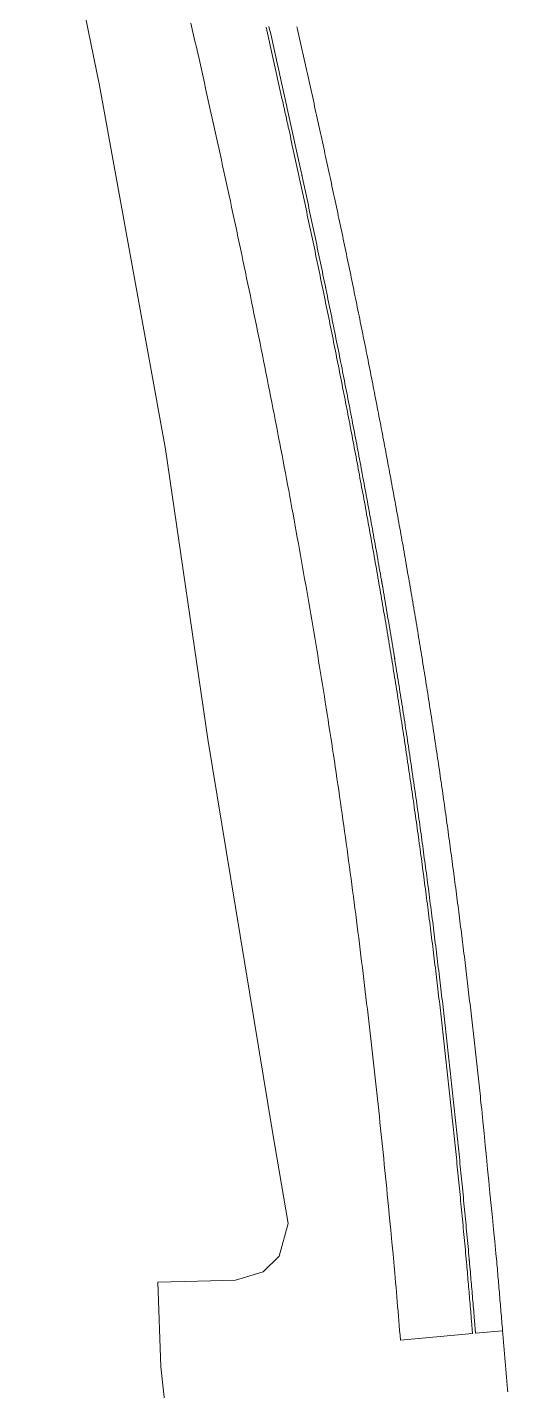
# Model space of a CAD drawing. Header units: metres. Extents: x 105146 to 106170, y 111783 to 118163.
# Drawn here: x 105852.02 to 105867.95, y 117601.15 to 117646.32 of the extents above; entities that cross this region are included whole.
import ezdxf

# ---------------------------------------------------------------- set-up
doc = ezdxf.new("R2010")
doc.units = ezdxf.units.M
doc.layers.add('20-EP-ZONA-DURA', color=253, linetype='CONTINUOUS', lineweight=13)
doc.layers.add('20-EP-ZONA-VERDE', color=84, linetype='CONTINUOUS', lineweight=13)

msp = doc.modelspace()

# ---------------------------------------------------------------- linework, layer by layer
at = {"layer": '20-EP-ZONA-DURA'}
for points in [[(105857.3439, 117593.7831), (105856.4461, 117601.9481), (105856.3551, 117604.7461), (105857.6787, 117604.7817), (105858.9231, 117604.8151), (105859.8441, 117605.0941), (105860.3721, 117605.6111), (105860.6751, 117606.6931), (105860.1551, 117609.7351), (105858.0071, 117622.7351), (105856.6081, 117632.3481), (105854.4211, 117644.3971), (105852.0211, 117656.1071)], [(105857.4489, 117646.4527), (105857.4937, 117646.2557), (105857.5385, 117646.0589), (105857.5831, 117645.8619), (105857.6275, 117645.6653), (105857.6719, 117645.4685), (105857.7161, 117645.2719), (105857.7605, 117645.0751), (105857.8047, 117644.8785), (105857.8491, 117644.6817), (105857.8931, 117644.4851), (105857.9369, 117644.2887), (105857.9807, 117644.0921), (105858.0245, 117643.8955), (105858.0683, 117643.6989), (105858.1121, 117643.5025), (105858.1557, 117643.3059), (105858.1989, 117643.1097), (105858.2423, 117642.9131), (105858.2855, 117642.7169), (105858.3287, 117642.5205), (105858.3721, 117642.3241), (105858.4153, 117642.1277), (105858.4579, 117641.9315), (105858.5005, 117641.7353), (105858.5433, 117641.5391), (105858.5859, 117641.3429), (105858.6287, 117641.1465), (105858.6713, 117640.9503), (105858.7135, 117640.7543), (105858.7557, 117640.5583), (105858.7977, 117640.3621), (105858.8399, 117640.1661), (105858.8819, 117639.9699), (105858.9239, 117639.7739), (105858.9657, 117639.5779), (105859.0071, 117639.3819), (105859.0487, 117639.1861), (105859.0901, 117638.9901), (105859.1315, 117638.7941), (105859.1729, 117638.5983), (105859.2143, 117638.4023), (105859.2549, 117638.2065), (105859.2957, 117638.0107), (105859.3365, 117637.8149), (105859.3773, 117637.6191), (105859.4181, 117637.4233), (105859.4587, 117637.2275), (105859.4989, 117637.0319), (105859.5389, 117636.8363), (105859.5791, 117636.6407), (105859.6191, 117636.4449), (105859.6591, 117636.2493), (105859.6993, 117636.0537), (105859.7387, 117635.8581), (105859.7781, 117635.6625), (105859.8173, 117635.4671), (105859.8567, 117635.2715), (105859.8961, 117635.0759), (105859.9353, 117634.8805), (105859.9743, 117634.6849), (105860.0129, 117634.4895), (105860.0515, 117634.2941), (105860.0901, 117634.0987), (105860.1285, 117633.9033), (105860.1671, 117633.7079), (105860.2055, 117633.5125), (105860.2433, 117633.3173), (105860.2809, 117633.1219), (105860.3187, 117632.9267), (105860.3565, 117632.7315), (105860.3943, 117632.5361), (105860.4319, 117632.3409), (105860.4691, 117632.1457), (105860.5059, 117631.9505), (105860.5429, 117631.7553), (105860.5797, 117631.5603), (105860.6167, 117631.3651), (105860.6535, 117631.1699), (105860.6899, 117630.9747), (105860.7261, 117630.7797), (105860.7621, 117630.5847), (105860.7981, 117630.3897), (105860.8341, 117630.1947), (105860.8701, 117629.9995), (105860.9059, 117629.8045), (105860.9411, 117629.6097), (105860.9761, 117629.4147), (105861.0113, 117629.2197), (105861.0465, 117629.0249), (105861.0815, 117628.8299), (105861.1167, 117628.6349), (105861.1509, 117628.4401), (105861.1851, 117628.2453), (105861.2193, 117628.0505), (105861.2535, 117627.8557), (105861.2877, 117627.6609), (105861.3219, 117627.4661), (105861.3553, 117627.2713), (105861.3887, 117627.0767), (105861.4219, 117626.8819), (105861.4551, 117626.6871), (105861.4883, 117626.4925), (105861.5215, 117626.2977), (105861.5543, 117626.1031), (105861.5865, 117625.9085), (105861.6189, 117625.7139), (105861.6511, 117625.5193), (105861.6833, 117625.3247), (105861.7155, 117625.1301), (105861.7477, 117624.9355), (105861.7787, 117624.7411), (105861.8099, 117624.5465), (105861.8411, 117624.3521), (105861.8723, 117624.1575), (105861.9035, 117623.9631), (105861.9347, 117623.7687), (105861.9651, 117623.5743), (105861.9951, 117623.3797), (105862.0253, 117623.1853), (105862.0555, 117622.9909), (105862.0855, 117622.7965), (105862.1157, 117622.6021), (105862.1453, 117622.4075), (105862.1743, 117622.2131), (105862.2035, 117622.0185), (105862.2325, 117621.8239), (105862.2615, 117621.6293), (105862.2907, 117621.4347), (105862.3195, 117621.2401), (105862.3477, 117621.0451), (105862.3757, 117620.8501), (105862.4039, 117620.6551), (105862.4319, 117620.4601), (105862.4601, 117620.2653), (105862.4881, 117620.0703), (105862.5153, 117619.8749), (105862.5425, 117619.6795), (105862.5695, 117619.4841), (105862.5967, 117619.2889), (105862.6239, 117619.0935), (105862.6509, 117618.8981), (105862.6775, 117618.7025), (105862.7037, 117618.5067), (105862.7299, 117618.3109), (105862.7561, 117618.1151), (105862.7823, 117617.9193), (105862.8085, 117617.7237), (105862.8345, 117617.5277), (105862.8599, 117617.3315), (105862.8851, 117617.1353), (105862.9105, 117616.9391), (105862.9357, 117616.7431), (105862.9611, 117616.5469), (105862.9863, 117616.3507), (105863.0109, 117616.1541), (105863.0353, 117615.9575), (105863.0597, 117615.7611), (105863.0843, 117615.5645), (105863.1087, 117615.3679), (105863.1331, 117615.1713), (105863.1569, 117614.9745), (105863.1805, 117614.7775), (105863.2043, 117614.5807), (105863.2279, 117614.3837), (105863.2515, 117614.1869), (105863.2751, 117613.9899), (105863.2983, 117613.7927), (105863.3211, 117613.5955), (105863.3439, 117613.3981), (105863.3669, 117613.2009), (105863.3897, 117613.0035), (105863.4125, 117612.8063), (105863.4353, 117612.6089), (105863.4573, 117612.4113), (105863.4793, 117612.2135), (105863.5013, 117612.0159), (105863.5235, 117611.8183), (105863.5455, 117611.6205), (105863.5675, 117611.4229), (105863.5891, 117611.2249), (105863.6103, 117611.0269), (105863.6317, 117610.8289), (105863.6531, 117610.6309), (105863.6743, 117610.4329), (105863.6957, 117610.2347), (105863.7167, 117610.0367), (105863.7373, 117609.8383), (105863.7579, 117609.6399), (105863.7785, 117609.4415), (105863.7991, 117609.2431), (105863.8197, 117609.0447), (105863.8401, 117608.8463), (105863.8601, 117608.6475), (105863.8801, 117608.4489), (105863.9001, 117608.2501), (105863.9199, 117608.0513), (105863.9399, 117607.8527), (105863.9599, 117607.6539), (105863.9975, 117607.2615), (105864.0353, 117606.8659), (105864.0729, 117606.4701), (105864.1109, 117606.0743), (105864.1487, 117605.6785), (105864.1865, 117605.2827), (105864.2075, 117605.0509), (105864.2209, 117604.8925), (105864.2345, 117604.7343), (105864.2479, 117604.5759), (105864.2615, 117604.4175), (105864.2749, 117604.2593), (105864.2885, 117604.1011), (105864.3019, 117603.9427), (105864.3155, 117603.7845), (105864.3289, 117603.6263), (105864.3423, 117603.4679), (105864.3557, 117603.3097), (105864.3691, 117603.1515), (105864.3827, 117602.9933), (105864.3967, 117602.8269), (105866.7867, 117603.0469), (105866.7509, 117603.4685), (105866.7441, 117603.5491), (105866.7373, 117603.6297), (105866.7303, 117603.7103), (105866.7235, 117603.7907), (105866.7167, 117603.8713), (105866.7099, 117603.9519), (105866.7029, 117604.0325), (105866.6961, 117604.1131), (105866.6893, 117604.1935), (105866.6823, 117604.2741), (105866.6755, 117604.3547), (105866.6687, 117604.4353), (105866.6617, 117604.5157), (105866.6549, 117604.5963), (105866.6481, 117604.6769), (105866.6411, 117604.7575), (105866.6343, 117604.8381), (105866.6275, 117604.9185), (105866.6205, 117604.9991), (105866.6137, 117605.0797), (105866.6069, 117605.1603), (105866.5999, 117605.2407), (105866.5931, 117605.3213), (105866.5849, 117605.4119), (105866.5753, 117605.5139), (105866.5657, 117605.6159), (105866.5563, 117605.7179), (105866.5467, 117605.8199), (105866.5371, 117605.9219), (105866.5275, 117606.0241), (105866.5179, 117606.1261), (105866.5083, 117606.2281), (105866.4987, 117606.3301), (105866.4891, 117606.4321), (105866.4797, 117606.5341), (105866.4701, 117606.6361), (105866.4601, 117606.7381), (105866.4503, 117606.8399), (105866.4403, 117606.9417), (105866.4305, 117607.0437), (105866.4205, 117607.1455), (105866.4107, 117607.2475), (105866.4007, 117607.3493), (105866.3909, 117607.4511), (105866.3809, 117607.5531), (105866.3711, 117607.6549), (105866.3611, 117607.7569), (105866.3513, 117607.8587), (105866.3411, 117607.9605), (105866.3309, 117608.0623), (105866.3207, 117608.1639), (105866.3105, 117608.2657), (105866.3003, 117608.3675), (105866.2901, 117608.4693), (105866.2799, 117608.5709), (105866.2697, 117608.6727), (105866.2595, 117608.7745), (105866.2493, 117608.8763), (105866.2391, 117608.9779), (105866.2289, 117609.0797), (105866.2185, 117609.1813), (105866.2079, 117609.2829), (105866.1973, 117609.3845), (105866.1867, 117609.4861), (105866.1761, 117609.5877), (105866.1657, 117609.6893), (105866.1551, 117609.7911), (105866.1445, 117609.8925), (105866.1339, 117609.9941), (105866.1233, 117610.0959), (105866.1127, 117610.1973), (105866.1023, 117610.2989), (105866.0917, 117610.4007), (105866.0807, 117610.5021), (105866.0699, 117610.6035), (105866.0589, 117610.7049), (105866.0479, 117610.8065), (105866.0371, 117610.9079), (105866.0261, 117611.0093), (105866.0151, 117611.1109), (105866.0043, 117611.2123), (105865.9933, 117611.3137), (105865.9825, 117611.4151), (105865.9715, 117611.5167), (105865.9605, 117611.6181), (105865.9493, 117611.7195), (105865.9381, 117611.8207), (105865.9267, 117611.9221), (105865.9155, 117612.0233), (105865.9041, 117612.1247), (105865.8929, 117612.2261), (105865.8815, 117612.3273), (105865.8703, 117612.4287), (105865.8589, 117612.5299), (105865.8477, 117612.6313), (105865.8363, 117612.7325), (105865.8251, 117612.8339), (105865.8135, 117612.9351), (105865.8019, 117613.0363), (105865.7903, 117613.1375), (105865.7785, 117613.2387), (105865.7667, 117613.3397), (105865.7551, 117613.4409), (105865.7433, 117613.5421), (105865.7317, 117613.6433), (105865.7199, 117613.7443), (105865.7083, 117613.8455), (105865.6965, 117613.9467), (105865.6849, 117614.0479), (105865.6731, 117614.1491), (105865.6611, 117614.2501), (105865.6489, 117614.3511), (105865.6369, 117614.4521), (105865.6247, 117614.5531), (105865.6125, 117614.6541), (105865.6005, 117614.7551), (105865.5883, 117614.8561), (105865.5763, 117614.9571), (105865.5641, 117615.0581), (105865.5521, 117615.1591), (105865.5399, 117615.2601), (105865.5279, 117615.3611), (105865.5155, 117615.4621), (105865.5029, 117615.5629), (105865.4903, 117615.6637), (105865.4779, 117615.7645), (105865.4653, 117615.8655), (105865.4527, 117615.9663), (105865.4401, 117616.0671), (105865.4277, 117616.1679), (105865.4151, 117616.2687), (105865.4025, 117616.3697), (105865.3901, 117616.4705), (105865.3775, 117616.5713), (105865.3649, 117616.6721), (105865.3519, 117616.7729), (105865.3389, 117616.8735), (105865.3259, 117616.9741), (105865.3129, 117617.0749), (105865.2999, 117617.1755), (105865.2869, 117617.2763), (105865.2739, 117617.3769), (105865.2609, 117617.4775), (105865.2479, 117617.5783), (105865.2349, 117617.6789), (105865.2219, 117617.7795), (105865.2089, 117617.8803), (105865.1955, 117617.9809), (105865.1821, 117618.0813), (105865.1687, 117618.1819), (105865.1553, 117618.2823), (105865.1417, 117618.3829), (105865.1283, 117618.4833), (105865.1147, 117618.5839), (105865.1013, 117618.6845), (105865.0879, 117618.7849), (105865.0745, 117618.8855), (105865.0611, 117618.9861), (105865.0475, 117619.0865), (105865.0339, 117619.1869), (105865.0199, 117619.2873), (105865.0061, 117619.3877), (105864.9921, 117619.4879), (105864.9781, 117619.5883), (105864.9643, 117619.6887), (105864.9503, 117619.7889), (105864.9363, 117619.8893), (105864.9225, 117619.9897), (105864.9085, 117620.0901), (105864.8945, 117620.1903), (105864.8807, 117620.2907), (105864.8667, 117620.3911), (105864.8523, 117620.4911), (105864.8379, 117620.5913), (105864.8233, 117620.6915), (105864.8089, 117620.7917), (105864.7945, 117620.8919), (105864.7801, 117620.9921), (105864.7657, 117621.0923), (105864.7513, 117621.1923), (105864.7369, 117621.2925), (105864.7223, 117621.3927), (105864.7079, 117621.4929), (105864.6935, 117621.5931), (105864.6787, 117621.6931), (105864.6639, 117621.7931), (105864.6489, 117621.8931), (105864.6339, 117621.9931), (105864.6189, 117622.0931), (105864.6039, 117622.1931), (105864.5891, 117622.2931), (105864.5741, 117622.3931), (105864.5591, 117622.4931), (105864.5443, 117622.5931), (105864.5293, 117622.6931), (105864.5143, 117622.7931), (105864.4993, 117622.8931), (105864.4837, 117622.9929), (105864.4683, 117623.0929), (105864.4529, 117623.1927), (105864.4373, 117623.2927), (105864.4219, 117623.3927), (105864.4063, 117623.4927), (105864.3909, 117623.5925), (105864.3753, 117623.6925), (105864.3599, 117623.7923), (105864.3445, 117623.8923), (105864.3289, 117623.9921), (105864.3135, 117624.0921), (105864.2975, 117624.1921), (105864.2815, 117624.2919), (105864.2655, 117624.3919), (105864.2495, 117624.4917), (105864.2333, 117624.5917), (105864.2173, 117624.6917), (105864.2013, 117624.7915), (105864.1853, 117624.8915), (105864.1693, 117624.9913), (105864.1533, 117625.0913), (105864.1373, 117625.1913), (105864.1213, 117625.2911), (105864.1049, 117625.3911), (105864.0883, 117625.4911), (105864.0719, 117625.5909), (105864.0553, 117625.6909), (105864.0387, 117625.7909), (105864.0223, 117625.8907), (105864.0057, 117625.9907), (105863.9891, 117626.0907), (105863.9725, 117626.1907), (105863.9559, 117626.2905), (105863.9395, 117626.3905), (105863.9229, 117626.4905), (105863.9063, 117626.5905), (105863.8893, 117626.6905), (105863.8721, 117626.7903), (105863.8551, 117626.8903), (105863.8381, 117626.9903), (105863.8209, 117627.0903), (105863.8039, 117627.1903), (105863.7869, 117627.2903), (105863.7699, 117627.3901), (105863.7527, 117627.4901), (105863.7357, 117627.5901), (105863.7187, 117627.6901), (105863.7015, 117627.7901), (105863.6841, 117627.8901), (105863.6667, 117627.9899), (105863.6491, 117628.0899), (105863.6315, 117628.1899), (105863.6139, 117628.2899), (105863.5965, 117628.3899), (105863.5789, 117628.4899), (105863.5613, 117628.5899), (105863.5437, 117628.6899), (105863.5263, 117628.7899), (105863.5087, 117628.8899), (105863.4911, 117628.9899), (105863.4733, 117629.0899), (105863.4553, 117629.1899), (105863.4373, 117629.2899), (105863.4193, 117629.3899), (105863.4013, 117629.4899), (105863.3833, 117629.5899), (105863.3653, 117629.6899), (105863.3473, 117629.7899), (105863.3293, 117629.8899), (105863.3113, 117629.9899), (105863.2931, 117630.0901), (105863.2751, 117630.1899), (105863.2571, 117630.2901), (105863.2385, 117630.3901), (105863.2201, 117630.4901), (105863.2017, 117630.5901), (105863.1831, 117630.6901), (105863.1647, 117630.7903), (105863.1463, 117630.8903), (105863.1277, 117630.9903), (105863.1093, 117631.0903), (105863.0907, 117631.1903), (105863.0723, 117631.2903), (105863.0539, 117631.3903), (105863.0353, 117631.4905), (105863.0165, 117631.5905), (105862.9977, 117631.6905), (105862.9787, 117631.7905), (105862.9597, 117631.8907), (105862.9409, 117631.9907), (105862.9219, 117632.0909), (105862.9031, 117632.1909), (105862.8841, 117632.2909), (105862.8651, 117632.3909), (105862.8463, 117632.4911), (105862.8273, 117632.5911), (105862.8083, 117632.6911), (105862.7893, 117632.7911), (105862.7701, 117632.8913), (105862.7507, 117632.9913), (105862.7313, 117633.0915), (105862.7119, 117633.1915), (105862.6927, 117633.2917), (105862.6733, 117633.3917), (105862.6539, 117633.4919), (105862.6347, 117633.5919), (105862.6153, 117633.6921), (105862.5959, 117633.7921), (105862.5765, 117633.8923), (105862.5573, 117633.9923), (105862.5375, 117634.0923), (105862.5177, 117634.1925), (105862.4979, 117634.2925), (105862.4783, 117634.3927), (105862.4585, 117634.4929), (105862.4387, 117634.5929), (105862.4189, 117634.6931), (105862.3993, 117634.7933), (105862.3795, 117634.8933), (105862.3597, 117634.9933), (105862.3401, 117635.0935), (105862.3203, 117635.1937), (105862.3003, 117635.2937), (105862.2801, 117635.3939), (105862.2599, 117635.4941), (105862.2399, 117635.5943), (105862.2197, 117635.6943), (105862.1995, 117635.7945), (105862.1795, 117635.8947), (105862.1593, 117635.9949), (105862.1391, 117636.0949), (105862.1191, 117636.1951), (105862.0989, 117636.2953), (105862.0787, 117636.3953), (105862.0585, 117636.4955), (105862.0381, 117636.5957), (105862.0175, 117636.6959), (105861.9969, 117636.7961), (105861.9765, 117636.8963), (105861.9559, 117636.9963), (105861.9355, 117637.0967), (105861.9149, 117637.1967), (105861.8943, 117637.2969), (105861.8739, 117637.3971), (105861.8533, 117637.4973), (105861.8329, 117637.5975), (105861.8123, 117637.6977), (105861.7915, 117637.7979), (105861.7707, 117637.8981), (105861.7499, 117637.9983), (105861.7289, 117638.0985), (105861.7081, 117638.1987), (105861.6871, 117638.2989), (105861.6663, 117638.3991), (105861.6455, 117638.4993), (105861.6247, 117638.5995), (105861.6037, 117638.6997), (105861.5829, 117638.7999), (105861.5621, 117638.9001), (105861.5411, 117639.0005), (105861.5197, 117639.1007), (105861.4985, 117639.2009), (105861.4773, 117639.3011), (105861.4561, 117639.4015), (105861.4349, 117639.5017), (105861.4137, 117639.6019), (105861.3925, 117639.7021), (105861.3713, 117639.8025), (105861.3501, 117639.9027), (105861.3289, 117640.0029), (105861.3077, 117640.1031), (105861.2865, 117640.2035), (105861.2649, 117640.3037), (105861.2433, 117640.4039), (105861.2219, 117640.5043), (105861.2003, 117640.6045), (105861.1789, 117640.7049), (105861.1573, 117640.8051), (105861.1357, 117640.9055), (105861.1143, 117641.0057), (105861.0927, 117641.1061), (105861.0713, 117641.2063), (105861.0497, 117641.3065), (105861.0281, 117641.4069), (105861.0063, 117641.5071), (105860.9845, 117641.6075), (105860.9627, 117641.7079), (105860.9409, 117641.8083), (105860.9191, 117641.9085), (105860.8973, 117642.0089), (105860.8755, 117642.1091), (105860.8535, 117642.2095), (105860.8317, 117642.3099), (105860.8099, 117642.4101), (105860.7881, 117642.5105), (105860.7663, 117642.6109), (105860.7443, 117642.7111), (105860.7223, 117642.8115), (105860.7001, 117642.9119), (105860.6779, 117643.0123), (105860.6559, 117643.1127), (105860.6337, 117643.2131), (105860.6117, 117643.3135), (105860.5895, 117643.4139), (105860.5673, 117643.5143), (105860.5453, 117643.6145), (105860.5231, 117643.7149), (105860.5011, 117643.8153), (105860.4789, 117643.9157), (105860.4565, 117644.0161), (105860.4341, 117644.1165), (105860.4117, 117644.2169), (105860.3893, 117644.3173), (105860.3669, 117644.4179), (105860.3445, 117644.5183), (105860.3221, 117644.6187), (105860.2999, 117644.7191), (105860.2775, 117644.8195), (105860.2551, 117644.9199), (105860.2327, 117645.0203), (105860.2103, 117645.1207), (105860.1877, 117645.2213), (105860.1651, 117645.3217), (105860.1425, 117645.4223), (105860.1199, 117645.5227), (105860.0971, 117645.6231), (105860.0745, 117645.7237), (105860.0519, 117645.8241), (105860.0293, 117645.9247), (105860.0067, 117646.0251), (105859.9839, 117646.1255), (105859.9613, 117646.2261), (105859.9387, 117646.3265)], [(105860.0363, 117646.3485), (105860.0589, 117646.2479), (105860.0815, 117646.1475), (105860.1041, 117646.0471), (105860.1269, 117645.9465), (105860.1495, 117645.8461), (105860.1721, 117645.7455), (105860.1947, 117645.6451), (105860.2173, 117645.5447), (105860.2401, 117645.4443), (105860.2627, 117645.3437), (105860.2853, 117645.2431), (105860.2999, 117645.1779), (105860.3078, 117645.1427), (105860.3303, 117645.0421), (105860.3527, 117644.9417), (105860.3751, 117644.8413), (105860.3975, 117644.7409), (105860.4197, 117644.6405), (105860.4421, 117644.5401), (105860.4645, 117644.4395), (105860.4869, 117644.3391), (105860.5093, 117644.2387), (105860.5317, 117644.1383), (105860.5541, 117644.0379), (105860.5765, 117643.9373), (105860.5987, 117643.8369), (105860.6209, 117643.7365), (105860.6429, 117643.6361), (105860.6651, 117643.5357), (105860.6871, 117643.4353), (105860.7093, 117643.3349), (105860.7313, 117643.2347), (105860.7535, 117643.1343), (105860.7757, 117643.0339), (105860.7977, 117642.9335), (105860.8199, 117642.8331), (105860.8421, 117642.7325), (105860.8639, 117642.6321), (105860.8857, 117642.5317), (105860.9077, 117642.4315), (105860.9295, 117642.3311), (105860.9513, 117642.2307), (105860.9731, 117642.1305), (105860.9949, 117642.0301), (105861.0167, 117641.9297), (105861.0387, 117641.8295), (105861.0605, 117641.7291), (105861.0823, 117641.6287), (105861.1042, 117641.5283), (105861.1207, 117641.4525), (105861.126, 117641.4279), (105861.1475, 117641.3275), (105861.1689, 117641.2273), (105861.1905, 117641.1271), (105861.2121, 117641.0267), (105861.2335, 117640.9265), (105861.2551, 117640.8261), (105861.2765, 117640.7259), (105861.2981, 117640.6255), (105861.3197, 117640.5253), (105861.3411, 117640.4249), (105861.3627, 117640.3247), (105861.3843, 117640.2243), (105861.4055, 117640.1239), (105861.4267, 117640.0237), (105861.4479, 117639.9233), (105861.4691, 117639.8231), (105861.4903, 117639.7229), (105861.5115, 117639.6227), (105861.5327, 117639.5223), (105861.5541, 117639.4221), (105861.5751, 117639.3219), (105861.5965, 117639.2217), (105861.6177, 117639.1213), (105861.6389, 117639.0211), (105861.6599, 117638.9207), (105861.6807, 117638.8203), (105861.7017, 117638.7201), (105861.7225, 117638.6199), (105861.7433, 117638.5197), (105861.7643, 117638.4195), (105861.7851, 117638.3193), (105861.8059, 117638.2191), (105861.8269, 117638.1189), (105861.8477, 117638.0187), (105861.8685, 117637.9185), (105861.8894, 117637.8183), (105861.9075, 117637.7315), (105861.9103, 117637.7179), (105861.9309, 117637.6175), (105861.9513, 117637.5173), (105861.9719, 117637.4171), (105861.9923, 117637.3171), (105862.0129, 117637.2169), (105862.0333, 117637.1167), (105862.0539, 117637.0165), (105862.0745, 117636.9163), (105862.0949, 117636.8161), (105862.1155, 117636.7159), (105862.1359, 117636.6157), (105862.1565, 117636.5155), (105862.1767, 117636.4151), (105862.1969, 117636.3149), (105862.2171, 117636.2147), (105862.2371, 117636.1147), (105862.2573, 117636.0145), (105862.2775, 117635.9143), (105862.2975, 117635.8141), (105862.3177, 117635.7141), (105862.3379, 117635.6139), (105862.3581, 117635.5137), (105862.3781, 117635.4137), (105862.3983, 117635.3135), (105862.4105, 117635.2529), (105862.4381, 117635.1129), (105862.4579, 117635.0127), (105862.4775, 117634.9127), (105862.4973, 117634.8125), (105862.5171, 117634.7123), (105862.5369, 117634.6123), (105862.5567, 117634.5121), (105862.5763, 117634.4121), (105862.5961, 117634.3119), (105862.6159, 117634.2119), (105862.6357, 117634.1117), (105862.6553, 117634.0115), (105862.6747, 117633.9111), (105862.6941, 117633.8111), (105862.7135, 117633.7109), (105862.7327, 117633.6109), (105862.7521, 117633.5107), (105862.7715, 117633.4107), (105862.7909, 117633.3105), (105862.8101, 117633.2105), (105862.8295, 117633.1105), (105862.8489, 117633.0103), (105862.8683, 117632.9103), (105862.8875, 117632.8101), (105862.9067, 117632.7097), (105862.9255, 117632.6097), (105862.9347, 117632.5613), (105862.9445, 117632.5097), (105862.9635, 117632.4095), (105862.9823, 117632.3095), (105863.0013, 117632.2095), (105863.0201, 117632.1093), (105863.0391, 117632.0093), (105863.0581, 117631.9093), (105863.0769, 117631.8091), (105863.0959, 117631.7091), (105863.1148, 117631.6089), (105863.1283, 117631.5377), (105863.1521, 117631.4085), (105863.1707, 117631.3085), (105863.1891, 117631.2085), (105863.2075, 117631.1085), (105863.2261, 117631.0085), (105863.2445, 117630.9083), (105863.2631, 117630.8083), (105863.2815, 117630.7083), (105863.2999, 117630.6083), (105863.3185, 117630.5083), (105863.3369, 117630.4081), (105863.3555, 117630.3079), (105863.3735, 117630.2077), (105863.3915, 117630.1077), (105863.4095, 117630.0077), (105863.4277, 117629.9077), (105863.4457, 117629.8077), (105863.4637, 117629.7077), (105863.4817, 117629.6077), (105863.4997, 117629.5077), (105863.5177, 117629.4077), (105863.5357, 117629.3077), (105863.5537, 117629.2077), (105863.5719, 117629.1075), (105863.5895, 117629.0073), (105863.6071, 117628.9071), (105863.6247, 117628.8071), (105863.6423, 117628.7073), (105863.6599, 117628.6073), (105863.6773, 117628.5073), (105863.6949, 117628.4073), (105863.7125, 117628.3073), (105863.7301, 117628.2073), (105863.7475, 117628.1073), (105863.7651, 117628.0073), (105863.7827, 117627.9073), (105863.7971, 117627.8251), (105863.8002, 117627.8071), (105863.8173, 117627.7069), (105863.8343, 117627.6069), (105863.8513, 117627.5069), (105863.8683, 117627.4069), (105863.8855, 117627.3069), (105863.9025, 117627.2071), (105863.9195, 117627.1071), (105863.9367, 117627.0071), (105863.9537, 117626.9071), (105863.9707, 117626.8071), (105863.9877, 117626.7073), (105864.0049, 117626.6071), (105864.0215, 117626.5069), (105864.0381, 117626.4069), (105864.0547, 117626.3069), (105864.0713, 117626.2069), (105864.0877, 117626.1071), (105864.1043, 117626.0071), (105864.1209, 117625.9071), (105864.1373, 117625.8071), (105864.1539, 117625.7073), (105864.1705, 117625.6073), (105864.1871, 117625.5073), (105864.2036, 117625.4073), (105864.2129, 117625.3515), (105864.2361, 117625.2071), (105864.2521, 117625.1071), (105864.2681, 117625.0073), (105864.2841, 117624.9073), (105864.3001, 117624.8073), (105864.3161, 117624.7075), (105864.3321, 117624.6075), (105864.3481, 117624.5077), (105864.3641, 117624.4077), (105864.3801, 117624.3077), (105864.3963, 117624.2079), (105864.4123, 117624.1077), (105864.4277, 117624.0075), (105864.4433, 117623.9075), (105864.4587, 117623.8077), (105864.4743, 117623.7077), (105864.4897, 117623.6077), (105864.5051, 117623.5079), (105864.5207, 117623.4079), (105864.5361, 117623.3081), (105864.5517, 117623.2081), (105864.5671, 117623.1083), (105864.5825, 117623.0083), (105864.5981, 117622.9081), (105864.6133, 117622.8079), (105864.6281, 117622.7079), (105864.6431, 117622.6079), (105864.6581, 117622.5079), (105864.6731, 117622.4079), (105864.6879, 117622.3079), (105864.7029, 117622.2079), (105864.7179, 117622.1079), (105864.7327, 117622.0079), (105864.7477, 117621.9079), (105864.7627, 117621.8079), (105864.7776, 117621.7077), (105864.7875, 117621.6411), (105864.8069, 117621.5071), (105864.8213, 117621.4069), (105864.8357, 117621.3069), (105864.8503, 117621.2065), (105864.8647, 117621.1065), (105864.8791, 117621.0063), (105864.8935, 117620.9061), (105864.9079, 117620.8059), (105864.9223, 117620.7057), (105864.9367, 117620.6057), (105864.9513, 117620.5055), (105864.9657, 117620.4051), (105864.9797, 117620.3045), (105864.9935, 117620.2041), (105865.0075, 117620.1037), (105865.0215, 117620.0035), (105865.0353, 117619.9031), (105865.0493, 117619.8027), (105865.0633, 117619.7023), (105865.0771, 117619.6021), (105865.0911, 117619.5017), (105865.1051, 117619.4013), (105865.1191, 117619.3011), (105865.1329, 117619.2005), (105865.1467, 117619.0999), (105865.1601, 117618.9993), (105865.1735, 117618.8987), (105865.1871, 117618.7983), (105865.2005, 117618.6977), (105865.2139, 117618.5973), (105865.2275, 117618.4967), (105865.2409, 117618.3961), (105865.2543, 117618.2957), (105865.2677, 117618.1951), (105865.2813, 117618.0947), (105865.2947, 117617.9941), (105865.3051, 117617.9161), (105865.3211, 117617.7925), (105865.3341, 117617.6917), (105865.3471, 117617.5911), (105865.3601, 117617.4903), (105865.3731, 117617.3897), (105865.3861, 117617.2889), (105865.3991, 117617.1883), (105865.4121, 117617.0877), (105865.4251, 117616.9869), (105865.4381, 117616.8863), (105865.4511, 117616.7855), (105865.4641, 117616.6847), (105865.4767, 117616.5837), (105865.4893, 117616.4827), (105865.5017, 117616.3819), (105865.5143, 117616.2811), (105865.5269, 117616.1803), (105865.5395, 117616.0795), (105865.5519, 117615.9785), (105865.5645, 117615.8777), (105865.5771, 117615.7769), (105865.5895, 117615.6761), (105865.6021, 117615.5751), (105865.6147, 117615.4743), (105865.6271, 117615.3731), (105865.6393, 117615.2721), (105865.6513, 117615.1711), (105865.6635, 117615.0699), (105865.6755, 117614.9689), (105865.6877, 117614.8679), (105865.6997, 117614.7669), (105865.7119, 117614.6661), (105865.7239, 117614.5649), (105865.7361, 117614.4639), (105865.7483, 117614.3629), (105865.7604, 117614.2619), (105865.7711, 117614.1727), (105865.7725, 117614.1607), (105865.7841, 117614.0593), (105865.7959, 117613.9583), (105865.8077, 117613.8571), (105865.8193, 117613.7559), (105865.8309, 117613.6547), (105865.8427, 117613.5535), (105865.8545, 117613.4525), (105865.8661, 117613.3513), (105865.8777, 117613.2501), (105865.8895, 117613.1489), (105865.9013, 117613.0477), (105865.9129, 117612.9465), (105865.9243, 117612.8451), (105865.9357, 117612.7437), (105865.9471, 117612.6423), (105865.9583, 117612.5411), (105865.9695, 117612.4397), (105865.9809, 117612.3385), (105865.9923, 117612.2371), (105866.0035, 117612.1357), (105866.0149, 117612.0345), (105866.0261, 117611.9331), (105866.0375, 117611.8319), (105866.0487, 117611.7305), (105866.0557, 117611.6675), (105866.0709, 117611.5273), (105866.0819, 117611.4259), (105866.0927, 117611.3245), (105866.1037, 117611.2229), (105866.1147, 117611.1215), (105866.1255, 117611.0201), (105866.1365, 117610.9185), (105866.1473, 117610.8171), (105866.1583, 117610.7157), (105866.1693, 117610.6143), (105866.1801, 117610.5127), (105866.1911, 117610.4111), (105866.2017, 117610.3093), (105866.2123, 117610.2077), (105866.2229, 117610.1061), (105866.2333, 117610.0045), (105866.2439, 117609.9029), (105866.2545, 117609.8013), (105866.2651, 117609.6997), (105866.2757, 117609.5981), (105866.2863, 117609.4965), (105866.2969, 117609.3949), (105866.3073, 117609.2933), (105866.3179, 117609.1915), (105866.3283, 117609.0897), (105866.3385, 117608.9879), (105866.3487, 117608.8861), (105866.3589, 117608.7845), (105866.3691, 117608.6827), (105866.3793, 117608.5809), (105866.3895, 117608.4791), (105866.3999, 117608.3775), (105866.4101, 117608.2757), (105866.4203, 117608.1739), (105866.4305, 117608.0723), (105866.4407, 117607.9703), (105866.4481, 117607.8961), (105866.4508, 117607.8685), (105866.4607, 117607.7665), (105866.4707, 117607.6647), (105866.4805, 117607.5627), (105866.4905, 117607.4609), (105866.5003, 117607.3589), (105866.5101, 117607.2571), (105866.5201, 117607.1553), (105866.5299, 117607.0533), (105866.5399, 117606.9515), (105866.5497, 117606.8495), (105866.5597, 117606.7477), (105866.5695, 117606.6457), (105866.5791, 117606.5435), (105866.5887, 117606.4415), (105866.5983, 117606.3395), (105866.6079, 117606.2375), (105866.6175, 117606.1353), (105866.6271, 117606.0333), (105866.6367, 117605.9313), (105866.6463, 117605.8293), (105866.6559, 117605.7273), (105866.6653, 117605.6253), (105866.6749, 117605.5233), (105866.6846, 117605.4211), (105866.6891, 117605.3731), (105866.6997, 117605.2493), (105866.7065, 117605.1687), (105866.7133, 117605.0881), (105866.7203, 117605.0077), (105866.7271, 117604.9271), (105866.7339, 117604.8465), (105866.7409, 117604.7659), (105866.7477, 117604.6855), (105866.7545, 117604.6049), (105866.7615, 117604.5243), (105866.7683, 117604.4437), (105866.7751, 117604.3631), (105866.7821, 117604.2825), (105866.7889, 117604.2021), (105866.7957, 117604.1215), (105866.8027, 117604.0409), (105866.8095, 117603.9603), (105866.8163, 117603.8799), (105866.8231, 117603.7993), (105866.8301, 117603.7187), (105866.8369, 117603.6381), (105866.8437, 117603.5577), (105866.8505, 117603.4771), (105866.8863, 117603.0559), (105867.7825, 117603.1385), (105867.784, 117603.1216), (105867.7894, 117603.0568), (105867.795, 117602.992), (105867.8004, 117602.9272), (105867.806, 117602.8624), (105867.8114, 117602.7979), (105867.8168, 117602.7328), (105867.8224, 117602.668), (105867.8278, 117602.6032), (105867.8334, 117602.5384), (105867.8388, 117602.4739), (105867.8442, 117602.4091), (105867.8496, 117602.3442), (105867.8552, 117602.2792), (105867.8606, 117602.2146), (105867.8662, 117602.1498), (105867.8716, 117602.0851), (105867.877, 117602.0205), (105867.8824, 117601.9554), (105867.888, 117601.8904), (105867.8934, 117601.8261), (105867.8988, 117601.7613), (105867.9042, 117601.6965), (105867.9096, 117601.6314), (105867.9152, 117601.5666), (105867.9206, 117601.5021), (105867.926, 117601.4371), (105867.9314, 117601.3725), (105867.9368, 117601.3077), (105867.9422, 117601.2424), (105867.9478, 117601.1776), (105867.9532, 117601.1131)]]:
    msp.add_lwpolyline(points, dxfattribs=at)
at = {"layer": '20-EP-ZONA-VERDE'}
msp.add_lwpolyline([(105860.9603, 117646.3415), (105860.9825, 117646.2437), (105861.0045, 117646.1457), (105861.0265, 117646.0477), (105861.0487, 117645.9499), (105861.0707, 117645.8519), (105861.0927, 117645.7539), (105861.1149, 117645.6559), (105861.1369, 117645.5581), (105861.1589, 117645.4601), (105861.1809, 117645.3625), (105861.2027, 117645.2647), (105861.2245, 117645.1667), (105861.2463, 117645.0689), (105861.2683, 117644.9709), (105861.2901, 117644.8731), (105861.3119, 117644.7751), (105861.3337, 117644.6773), (105861.3555, 117644.5793), (105861.3773, 117644.4815), (105861.3991, 117644.3835), (105861.4211, 117644.2857), (105861.4427, 117644.1879), (105861.4645, 117644.0903), (105861.4861, 117643.9925), (105861.5075, 117643.8947), (105861.5291, 117643.7967), (105861.5507, 117643.6989), (105861.5723, 117643.6011), (105861.5937, 117643.5031), (105861.6155, 117643.4053), (105861.6369, 117643.3075), (105861.6585, 117643.2095), (105861.6801, 117643.1117), (105861.7017, 117643.0137), (105861.7231, 117642.9161), (105861.7445, 117642.8185), (105861.7657, 117642.7207), (105861.7871, 117642.6229), (105861.8083, 117642.5251), (105861.8297, 117642.4271), (105861.8509, 117642.3293), (105861.8721, 117642.2315), (105861.8935, 117642.1337), (105861.9147, 117642.0359), (105861.9361, 117641.9379), (105861.9573, 117641.8401), (105861.9787, 117641.7423), (105861.9999, 117641.6447), (105862.0209, 117641.5471), (105862.0417, 117641.4493), (105862.0627, 117641.3515), (105862.0837, 117641.2537), (105862.1047, 117641.1559), (105862.1257, 117641.0581), (105862.1467, 117640.9603), (105862.1677, 117640.8625), (105862.1887, 117640.7645), (105862.2097, 117640.6667), (105862.2307, 117640.5689), (105862.2517, 117640.4713), (105862.2727, 117640.3737), (105862.2933, 117640.2761), (105862.3139, 117640.1783), (105862.3347, 117640.0805), (105862.3553, 117639.9827), (105862.3761, 117639.8849), (105862.3967, 117639.7871), (105862.4175, 117639.6893), (105862.4381, 117639.5915), (105862.4587, 117639.4937), (105862.4795, 117639.3959), (105862.5001, 117639.2981), (105862.5209, 117639.2005), (105862.5413, 117639.1031), (105862.5615, 117639.0055), (105862.5819, 117638.9077), (105862.6023, 117638.8099), (105862.6227, 117638.7121), (105862.6429, 117638.6143), (105862.6633, 117638.5165), (105862.6837, 117638.4187), (105862.7041, 117638.3209), (105862.7245, 117638.2231), (105862.7449, 117638.1255), (105862.7651, 117638.0277), (105862.7855, 117637.9301), (105862.8055, 117637.8327), (105862.8255, 117637.7349), (105862.8455, 117637.6371), (105862.8655, 117637.5395), (105862.8855, 117637.4417), (105862.9055, 117637.3439), (105862.9255, 117637.2461), (105862.9455, 117637.1485), (105862.9655, 117637.0507), (105862.9855, 117636.9529), (105863.0057, 117636.8551), (105863.0257, 117636.7575), (105863.0455, 117636.6599), (105863.0651, 117636.5625), (105863.0847, 117636.4647), (105863.1045, 117636.3671), (105863.1241, 117636.2693), (105863.1437, 117636.1715), (105863.1635, 117636.0737), (105863.1831, 117635.9761), (105863.2027, 117635.8783), (105863.2225, 117635.7805), (105863.2421, 117635.6829), (105863.2617, 117635.5851), (105863.2813, 117635.4875), (105863.3007, 117635.3901), (105863.3199, 117635.2925), (105863.3393, 117635.1949), (105863.3585, 117635.0971), (105863.3779, 117634.9993), (105863.3971, 117634.9017), (105863.4165, 117634.8039), (105863.4357, 117634.7061), (105863.4549, 117634.6085), (105863.4743, 117634.5107), (105863.4935, 117634.4129), (105863.5129, 117634.3153), (105863.5321, 117634.2177), (105863.5509, 117634.1205), (105863.5699, 117634.0229), (105863.5887, 117633.9251), (105863.6075, 117633.8273), (105863.6265, 117633.7297), (105863.6453, 117633.6319), (105863.6643, 117633.5343), (105863.6831, 117633.4365), (105863.7021, 117633.3387), (105863.7209, 117633.2411), (105863.7397, 117633.1433), (105863.7587, 117633.0455), (105863.7775, 117632.9483), (105863.7959, 117632.8509), (105863.8143, 117632.7533), (105863.8329, 117632.6555), (105863.8513, 117632.5579), (105863.8699, 117632.4601), (105863.8883, 117632.3625), (105863.9067, 117632.2647), (105863.9253, 117632.1669), (105863.9437, 117632.0693), (105863.9623, 117631.9715), (105863.9807, 117631.8739), (105863.9991, 117631.7763), (105864.0175, 117631.6789), (105864.0355, 117631.5815), (105864.0535, 117631.4839), (105864.0715, 117631.3861), (105864.0895, 117631.2885), (105864.1075, 117631.1907), (105864.1257, 117631.0931), (105864.1437, 117630.9953), (105864.1617, 117630.8975), (105864.1797, 117630.7999), (105864.1979, 117630.7021), (105864.2159, 117630.6045), (105864.2339, 117630.5071), (105864.2517, 117630.4097), (105864.2693, 117630.3123), (105864.2867, 117630.2145), (105864.3045, 117630.1169), (105864.3221, 117630.0191), (105864.3397, 117629.9215), (105864.3573, 117629.8237), (105864.3749, 117629.7261), (105864.3925, 117629.6283), (105864.4101, 117629.5307), (105864.4277, 117629.4329), (105864.4453, 117629.3353), (105864.4629, 117629.2379), (105864.4799, 117629.1407), (105864.4971, 117629.0431), (105864.5143, 117628.9453), (105864.5313, 117628.8477), (105864.5485, 117628.7499), (105864.5657, 117628.6523), (105864.5829, 117628.5547), (105864.5999, 117628.4569), (105864.6171, 117628.3593), (105864.6343, 117628.2615), (105864.6513, 117628.1639), (105864.6685, 117628.0663), (105864.6855, 117627.9689), (105864.7021, 117627.8717), (105864.7187, 117627.7741), (105864.7355, 117627.6763), (105864.7521, 117627.5787), (105864.7687, 117627.4809), (105864.7855, 117627.3833), (105864.8021, 117627.2855), (105864.8187, 117627.1879), (105864.8355, 117627.0901), (105864.8521, 117626.9925), (105864.8687, 117626.8949), (105864.8855, 117626.7973), (105864.9019, 117626.7001), (105864.9179, 117626.6027), (105864.9341, 117626.5051), (105864.9503, 117626.4073), (105864.9665, 117626.3097), (105864.9827, 117626.2121), (105864.9989, 117626.1143), (105865.0149, 117626.0167), (105865.0311, 117625.9189), (105865.0473, 117625.8213), (105865.0635, 117625.7235), (105865.0797, 117625.6259), (105865.0957, 117625.5285), (105865.1115, 117625.4313), (105865.1271, 117625.3339), (105865.1429, 117625.2361), (105865.1585, 117625.1385), (105865.1741, 117625.0409), (105865.1899, 117624.9431), (105865.2055, 117624.8455), (105865.2211, 117624.7477), (105865.2369, 117624.6501), (105865.2525, 117624.5525), (105865.2681, 117624.4547), (105865.2839, 117624.3571), (105865.2993, 117624.2599), (105865.3145, 117624.1627), (105865.3295, 117624.0651), (105865.3447, 117623.9673), (105865.3599, 117623.8697), (105865.3749, 117623.7719), (105865.3901, 117623.6743), (105865.4053, 117623.5765), (105865.4203, 117623.4789), (105865.4355, 117623.3813), (105865.4507, 117623.2835), (105865.4659, 117623.1859), (105865.4809, 117623.0883), (105865.4959, 117622.9911), (105865.5105, 117622.8937), (105865.5251, 117622.7959), (105865.5397, 117622.6983), (105865.5543, 117622.6005), (105865.5689, 117622.5027), (105865.5835, 117622.4049), (105865.5981, 117622.3071), (105865.6127, 117622.2093), (105865.6273, 117622.1115), (105865.6419, 117622.0139), (105865.6565, 117621.9161), (105865.6711, 117621.8185), (105865.6853, 117621.7213), (105865.6993, 117621.6235), (105865.7135, 117621.5257), (105865.7277, 117621.4277), (105865.7417, 117621.3299), (105865.7559, 117621.2319), (105865.7699, 117621.1339), (105865.7841, 117621.0361), (105865.7981, 117620.9381), (105865.8123, 117620.8403), (105865.8265, 117620.7423), (105865.8405, 117620.6443), (105865.8545, 117620.5469), (105865.8681, 117620.4493), (105865.8817, 117620.3513), (105865.8953, 117620.2533), (105865.9091, 117620.1553), (105865.9227, 117620.0571), (105865.9363, 117619.9591), (105865.9499, 117619.8611), (105865.9635, 117619.7629), (105865.9771, 117619.6649), (105865.9907, 117619.5669), (105866.0043, 117619.4687), (105866.0179, 117619.3707), (105866.0315, 117619.2731), (105866.0445, 117619.1753), (105866.0577, 117619.0771), (105866.0709, 117618.9789), (105866.0841, 117618.8807), (105866.0971, 117618.7825), (105866.1103, 117618.6841), (105866.1235, 117618.5859), (105866.1367, 117618.4877), (105866.1497, 117618.3895), (105866.1629, 117618.2913), (105866.1761, 117618.1931), (105866.1891, 117618.0951), (105866.2021, 117617.9973), (105866.2147, 117617.8991), (105866.2275, 117617.8007), (105866.2401, 117617.7025), (105866.2529, 117617.6041), (105866.2655, 117617.5057), (105866.2783, 117617.4073), (105866.2909, 117617.3089), (105866.3037, 117617.2105), (105866.3163, 117617.1123), (105866.3291, 117617.0139), (105866.3417, 117616.9155), (105866.3543, 117616.8173), (105866.3667, 117616.7195), (105866.3789, 117616.6211), (105866.3913, 117616.5225), (105866.4035, 117616.4239), (105866.4157, 117616.3255), (105866.4279, 117616.2269), (105866.4403, 117616.1285), (105866.4525, 117616.0299), (105866.4647, 117615.9315), (105866.4771, 117615.8329), (105866.4893, 117615.7345), (105866.5015, 117615.6359), (105866.5137, 117615.5379), (105866.5255, 117615.4397), (105866.5375, 117615.3409), (105866.5491, 117615.2423), (105866.5611, 117615.1437), (105866.5729, 117615.0451), (105866.5847, 117614.9463), (105866.5965, 117614.8477), (105866.6083, 117614.7491), (105866.6203, 117614.6505), (105866.6321, 117614.5517), (105866.6439, 117614.4531), (105866.6557, 117614.3547), (105866.6675, 117614.2563), (105866.6789, 117614.1579), (105866.6903, 117614.0591), (105866.7017, 117613.9603), (105866.7131, 117613.8615), (105866.7245, 117613.7627), (105866.7359, 117613.6639), (105866.7473, 117613.5651), (105866.7587, 117613.4663), (105866.7703, 117613.3675), (105866.7817, 117613.2687), (105866.7931, 117613.1699), (105866.8045, 117613.0713), (105866.8157, 117612.9729), (105866.8267, 117612.8743), (105866.8377, 117612.7753), (105866.8489, 117612.6763), (105866.8599, 117612.5775), (105866.8709, 117612.4785), (105866.8819, 117612.3797), (105866.8929, 117612.2807), (105866.9039, 117612.1819), (105866.9151, 117612.0829), (105866.9261, 117611.9839), (105866.9371, 117611.8851), (105866.9481, 117611.7865), (105866.9587, 117611.6879), (105866.9695, 117611.5889), (105866.9801, 117611.4897), (105866.9909, 117611.3907), (105867.0015, 117611.2917), (105867.0121, 117611.1927), (105867.0229, 117611.0937), (105867.0335, 117610.9947), (105867.0441, 117610.8955), (105867.0547, 117610.7965), (105867.0655, 117610.6975), (105867.0761, 117610.5987), (105867.0887, 117610.4789), (105867.1281, 117610.0815), (105867.1673, 117609.6835), (105867.2067, 117609.2855), (105867.2461, 117608.8873), (105867.2853, 117608.4893), (105867.3247, 117608.0913), (105867.3641, 117607.6933), (105867.4033, 117607.2951), (105867.4427, 117606.8971), (105867.4821, 117606.4991), (105867.5215, 117606.1011), (105867.5607, 117605.7031), (105867.5883, 117605.4201), (105867.5949, 117605.3431), (105867.6015, 117605.2647), (105867.6083, 117605.1863), (105867.6149, 117605.1079), (105867.6217, 117605.0295), (105867.6283, 117604.9511), (105867.6349, 117604.8727), (105867.6417, 117604.7945), (105867.6483, 117604.7161), (105867.6551, 117604.6377), (105867.6617, 117604.5593), (105867.6683, 117604.4811), (105867.6751, 117604.4025), (105867.6817, 117604.3243), (105867.6885, 117604.2459), (105867.6951, 117604.1675), (105867.7017, 117604.0891), (105867.7085, 117604.0107), (105867.7151, 117603.9323), (105867.7217, 117603.8539), (105867.7285, 117603.7755), (105867.7351, 117603.6971), (105867.7417, 117603.6189), (105867.7485, 117603.5405), (105867.7551, 117603.4621), (105867.7617, 117603.3837), (105867.7683, 117603.3053), (105867.7751, 117603.2269), (105867.7817, 117603.1485), (105867.7825, 117603.1385), (105866.8863, 117603.0559), (105866.8505, 117603.4771), (105866.8437, 117603.5577), (105866.8369, 117603.6381), (105866.8301, 117603.7187), (105866.8231, 117603.7993), (105866.8163, 117603.8799), (105866.8095, 117603.9603), (105866.8027, 117604.0409), (105866.7957, 117604.1215), (105866.7889, 117604.2021), (105866.7821, 117604.2825), (105866.7751, 117604.3631), (105866.7683, 117604.4437), (105866.7615, 117604.5243), (105866.7545, 117604.6049), (105866.7477, 117604.6855), (105866.7409, 117604.7659), (105866.7339, 117604.8465), (105866.7271, 117604.9271), (105866.7203, 117605.0077), (105866.7133, 117605.0881), (105866.7065, 117605.1687), (105866.6997, 117605.2493), (105866.6891, 117605.3731), (105866.6749, 117605.5233), (105866.6653, 117605.6253), (105866.6559, 117605.7273), (105866.6463, 117605.8293), (105866.6367, 117605.9313), (105866.6271, 117606.0333), (105866.6175, 117606.1353), (105866.6079, 117606.2375), (105866.5983, 117606.3395), (105866.5887, 117606.4415), (105866.5791, 117606.5435), (105866.5695, 117606.6457), (105866.5597, 117606.7477), (105866.5497, 117606.8495), (105866.5399, 117606.9515), (105866.5299, 117607.0533), (105866.5201, 117607.1553), (105866.5101, 117607.2571), (105866.5003, 117607.3589), (105866.4905, 117607.4609), (105866.4805, 117607.5627), (105866.4707, 117607.6647), (105866.4607, 117607.7665), (105866.4481, 117607.8961), (105866.4305, 117608.0723), (105866.4203, 117608.1739), (105866.4101, 117608.2757), (105866.3999, 117608.3775), (105866.3895, 117608.4791), (105866.3793, 117608.5809), (105866.3691, 117608.6827), (105866.3589, 117608.7845), (105866.3487, 117608.8861), (105866.3385, 117608.9879), (105866.3283, 117609.0897), (105866.3179, 117609.1915), (105866.3073, 117609.2933), (105866.2969, 117609.3949), (105866.2863, 117609.4965), (105866.2757, 117609.5981), (105866.2651, 117609.6997), (105866.2545, 117609.8013), (105866.2439, 117609.9029), (105866.2333, 117610.0045), (105866.2229, 117610.1061), (105866.2123, 117610.2077), (105866.2017, 117610.3093), (105866.1911, 117610.4111), (105866.1801, 117610.5127), (105866.1693, 117610.6143), (105866.1583, 117610.7157), (105866.1473, 117610.8171), (105866.1365, 117610.9185), (105866.1255, 117611.0201), (105866.1147, 117611.1215), (105866.1037, 117611.2229), (105866.0927, 117611.3245), (105866.0819, 117611.4259), (105866.0709, 117611.5273), (105866.0557, 117611.6675), (105866.0375, 117611.8319), (105866.0261, 117611.9331), (105866.0149, 117612.0345), (105866.0035, 117612.1357), (105865.9923, 117612.2371), (105865.9809, 117612.3385), (105865.9695, 117612.4397), (105865.9583, 117612.5411), (105865.9471, 117612.6423), (105865.9357, 117612.7437), (105865.9243, 117612.8451), (105865.9129, 117612.9465), (105865.9013, 117613.0477), (105865.8895, 117613.1489), (105865.8777, 117613.2501), (105865.8661, 117613.3513), (105865.8545, 117613.4525), (105865.8427, 117613.5535), (105865.8309, 117613.6547), (105865.8193, 117613.7559), (105865.8077, 117613.8571), (105865.7959, 117613.9583), (105865.7841, 117614.0593), (105865.7711, 117614.1727), (105865.7483, 117614.3629), (105865.7361, 117614.4639), (105865.7239, 117614.5649), (105865.7119, 117614.6661), (105865.6997, 117614.7669), (105865.6877, 117614.8679), (105865.6755, 117614.9689), (105865.6635, 117615.0699), (105865.6513, 117615.1711), (105865.6393, 117615.2721), (105865.6271, 117615.3731), (105865.6147, 117615.4743), (105865.6021, 117615.5751), (105865.5895, 117615.6761), (105865.5771, 117615.7769), (105865.5645, 117615.8777), (105865.5519, 117615.9785), (105865.5395, 117616.0795), (105865.5269, 117616.1803), (105865.5143, 117616.2811), (105865.5017, 117616.3819), (105865.4893, 117616.4827), (105865.4767, 117616.5837), (105865.4641, 117616.6847), (105865.4511, 117616.7855), (105865.4381, 117616.8863), (105865.4251, 117616.9869), (105865.4121, 117617.0877), (105865.3991, 117617.1883), (105865.3861, 117617.2889), (105865.3731, 117617.3897), (105865.3601, 117617.4903), (105865.3471, 117617.5911), (105865.3341, 117617.6917), (105865.3211, 117617.7925), (105865.3051, 117617.9161), (105865.2813, 117618.0947), (105865.2677, 117618.1951), (105865.2543, 117618.2957), (105865.2409, 117618.3961), (105865.2275, 117618.4967), (105865.2139, 117618.5973), (105865.2005, 117618.6977), (105865.1871, 117618.7983), (105865.1735, 117618.8987), (105865.1601, 117618.9993), (105865.1467, 117619.0999), (105865.1329, 117619.2005), (105865.1191, 117619.3011), (105865.1051, 117619.4013), (105865.0911, 117619.5017), (105865.0771, 117619.6021), (105865.0633, 117619.7023), (105865.0493, 117619.8027), (105865.0353, 117619.9031), (105865.0215, 117620.0035), (105865.0075, 117620.1037), (105864.9935, 117620.2041), (105864.9797, 117620.3045), (105864.9657, 117620.4051), (105864.9513, 117620.5055), (105864.9367, 117620.6057), (105864.9223, 117620.7057), (105864.9079, 117620.8059), (105864.8935, 117620.9061), (105864.8791, 117621.0063), (105864.8647, 117621.1065), (105864.8503, 117621.2065), (105864.8357, 117621.3069), (105864.8213, 117621.4069), (105864.8069, 117621.5071), (105864.7875, 117621.6411), (105864.7627, 117621.8079), (105864.7477, 117621.9079), (105864.7327, 117622.0079), (105864.7179, 117622.1079), (105864.7029, 117622.2079), (105864.6879, 117622.3079), (105864.6731, 117622.4079), (105864.6581, 117622.5079), (105864.6431, 117622.6079), (105864.6281, 117622.7079), (105864.6133, 117622.8079), (105864.5981, 117622.9081), (105864.5825, 117623.0083), (105864.5671, 117623.1083), (105864.5517, 117623.2081), (105864.5361, 117623.3081), (105864.5207, 117623.4079), (105864.5051, 117623.5079), (105864.4897, 117623.6077), (105864.4743, 117623.7077), (105864.4587, 117623.8077), (105864.4433, 117623.9075), (105864.4277, 117624.0075), (105864.4123, 117624.1077), (105864.3963, 117624.2079), (105864.3801, 117624.3077), (105864.3641, 117624.4077), (105864.3481, 117624.5077), (105864.3321, 117624.6075), (105864.3161, 117624.7075), (105864.3001, 117624.8073), (105864.2841, 117624.9073), (105864.2681, 117625.0073), (105864.2521, 117625.1071), (105864.2361, 117625.2071), (105864.2129, 117625.3515), (105864.1871, 117625.5073), (105864.1705, 117625.6073), (105864.1539, 117625.7073), (105864.1373, 117625.8071), (105864.1209, 117625.9071), (105864.1043, 117626.0071), (105864.0877, 117626.1071), (105864.0713, 117626.2069), (105864.0547, 117626.3069), (105864.0381, 117626.4069), (105864.0215, 117626.5069), (105864.0049, 117626.6071), (105863.9877, 117626.7073), (105863.9707, 117626.8071), (105863.9537, 117626.9071), (105863.9367, 117627.0071), (105863.9195, 117627.1071), (105863.9025, 117627.2071), (105863.8855, 117627.3069), (105863.8683, 117627.4069), (105863.8513, 117627.5069), (105863.8343, 117627.6069), (105863.8173, 117627.7069), (105863.7971, 117627.8251), (105863.7651, 117628.0073), (105863.7475, 117628.1073), (105863.7301, 117628.2073), (105863.7125, 117628.3073), (105863.6949, 117628.4073), (105863.6773, 117628.5073), (105863.6599, 117628.6073), (105863.6423, 117628.7073), (105863.6247, 117628.8071), (105863.6071, 117628.9071), (105863.5895, 117629.0073), (105863.5719, 117629.1075), (105863.5537, 117629.2077), (105863.5357, 117629.3077), (105863.5177, 117629.4077), (105863.4997, 117629.5077), (105863.4817, 117629.6077), (105863.4637, 117629.7077), (105863.4457, 117629.8077), (105863.4277, 117629.9077), (105863.4095, 117630.0077), (105863.3915, 117630.1077), (105863.3735, 117630.2077), (105863.3555, 117630.3079), (105863.3369, 117630.4081), (105863.3185, 117630.5083), (105863.2999, 117630.6083), (105863.2815, 117630.7083), (105863.2631, 117630.8083), (105863.2445, 117630.9083), (105863.2261, 117631.0085), (105863.2075, 117631.1085), (105863.1891, 117631.2085), (105863.1707, 117631.3085), (105863.1521, 117631.4085), (105863.1283, 117631.5377), (105863.0959, 117631.7091), (105863.0769, 117631.8091), (105863.0581, 117631.9093), (105863.0391, 117632.0093), (105863.0201, 117632.1093), (105863.0013, 117632.2095), (105862.9823, 117632.3095), (105862.9635, 117632.4095), (105862.9445, 117632.5097), (105862.9255, 117632.6097), (105862.9067, 117632.7097), (105862.8875, 117632.8101), (105862.8683, 117632.9103), (105862.8489, 117633.0103), (105862.8295, 117633.1105), (105862.8101, 117633.2105), (105862.7909, 117633.3105), (105862.7715, 117633.4107), (105862.7521, 117633.5107), (105862.7327, 117633.6109), (105862.7135, 117633.7109), (105862.6941, 117633.8111), (105862.6747, 117633.9111), (105862.6553, 117634.0115), (105862.6357, 117634.1117), (105862.6159, 117634.2119), (105862.5961, 117634.3119), (105862.5763, 117634.4121), (105862.5567, 117634.5121), (105862.5369, 117634.6123), (105862.5171, 117634.7123), (105862.4973, 117634.8125), (105862.4775, 117634.9127), (105862.4579, 117635.0127), (105862.4381, 117635.1129), (105862.4105, 117635.2529), (105862.3781, 117635.4137), (105862.3581, 117635.5137), (105862.3379, 117635.6139), (105862.3177, 117635.7141), (105862.2975, 117635.8141), (105862.2775, 117635.9143), (105862.2573, 117636.0145), (105862.2371, 117636.1147), (105862.2171, 117636.2147), (105862.1969, 117636.3149), (105862.1767, 117636.4151), (105862.1565, 117636.5155), (105862.1359, 117636.6157), (105862.1155, 117636.7159), (105862.0949, 117636.8161), (105862.0745, 117636.9163), (105862.0539, 117637.0165), (105862.0333, 117637.1167), (105862.0129, 117637.2169), (105861.9923, 117637.3171), (105861.9719, 117637.4171), (105861.9513, 117637.5173), (105861.9309, 117637.6175), (105861.9075, 117637.7315), (105861.8685, 117637.9185), (105861.8477, 117638.0187), (105861.8269, 117638.1189), (105861.8059, 117638.2191), (105861.7851, 117638.3193), (105861.7643, 117638.4195), (105861.7433, 117638.5197), (105861.7225, 117638.6199), (105861.7017, 117638.7201), (105861.6807, 117638.8203), (105861.6599, 117638.9207), (105861.6389, 117639.0211), (105861.6177, 117639.1213), (105861.5965, 117639.2217), (105861.5751, 117639.3219), (105861.5541, 117639.4221), (105861.5327, 117639.5223), (105861.5115, 117639.6227), (105861.4903, 117639.7229), (105861.4691, 117639.8231), (105861.4479, 117639.9233), (105861.4267, 117640.0237), (105861.4055, 117640.1239), (105861.3843, 117640.2243), (105861.3627, 117640.3247), (105861.3411, 117640.4249), (105861.3197, 117640.5253), (105861.2981, 117640.6255), (105861.2765, 117640.7259), (105861.2551, 117640.8261), (105861.2335, 117640.9265), (105861.2121, 117641.0267), (105861.1905, 117641.1271), (105861.1689, 117641.2273), (105861.1475, 117641.3275), (105861.1207, 117641.4525), (105861.0823, 117641.6287), (105861.0605, 117641.7291), (105861.0387, 117641.8295), (105861.0167, 117641.9297), (105860.9949, 117642.0301), (105860.9731, 117642.1305), (105860.9513, 117642.2307), (105860.9295, 117642.3311), (105860.9077, 117642.4315), (105860.8857, 117642.5317), (105860.8639, 117642.6321), (105860.8421, 117642.7325), (105860.8199, 117642.8331), (105860.7977, 117642.9335), (105860.7757, 117643.0339), (105860.7535, 117643.1343), (105860.7313, 117643.2347), (105860.7093, 117643.3349), (105860.6871, 117643.4353), (105860.6651, 117643.5357), (105860.6429, 117643.6361), (105860.6209, 117643.7365), (105860.5987, 117643.8369), (105860.5765, 117643.9373), (105860.5541, 117644.0379), (105860.5317, 117644.1383), (105860.5093, 117644.2387), (105860.4869, 117644.3391), (105860.4645, 117644.4395), (105860.4421, 117644.5401), (105860.4197, 117644.6405), (105860.3975, 117644.7409), (105860.3751, 117644.8413), (105860.3527, 117644.9417), (105860.3303, 117645.0421), (105860.2999, 117645.1779), (105860.2627, 117645.3437), (105860.2401, 117645.4443), (105860.2173, 117645.5447), (105860.1947, 117645.6451), (105860.1721, 117645.7455), (105860.1495, 117645.8461), (105860.1269, 117645.9465), (105860.1041, 117646.0471), (105860.0815, 117646.1475), (105860.0589, 117646.2479), (105860.0363, 117646.3485)], dxfattribs=at)

doc.saveas('drawing.dxf')
